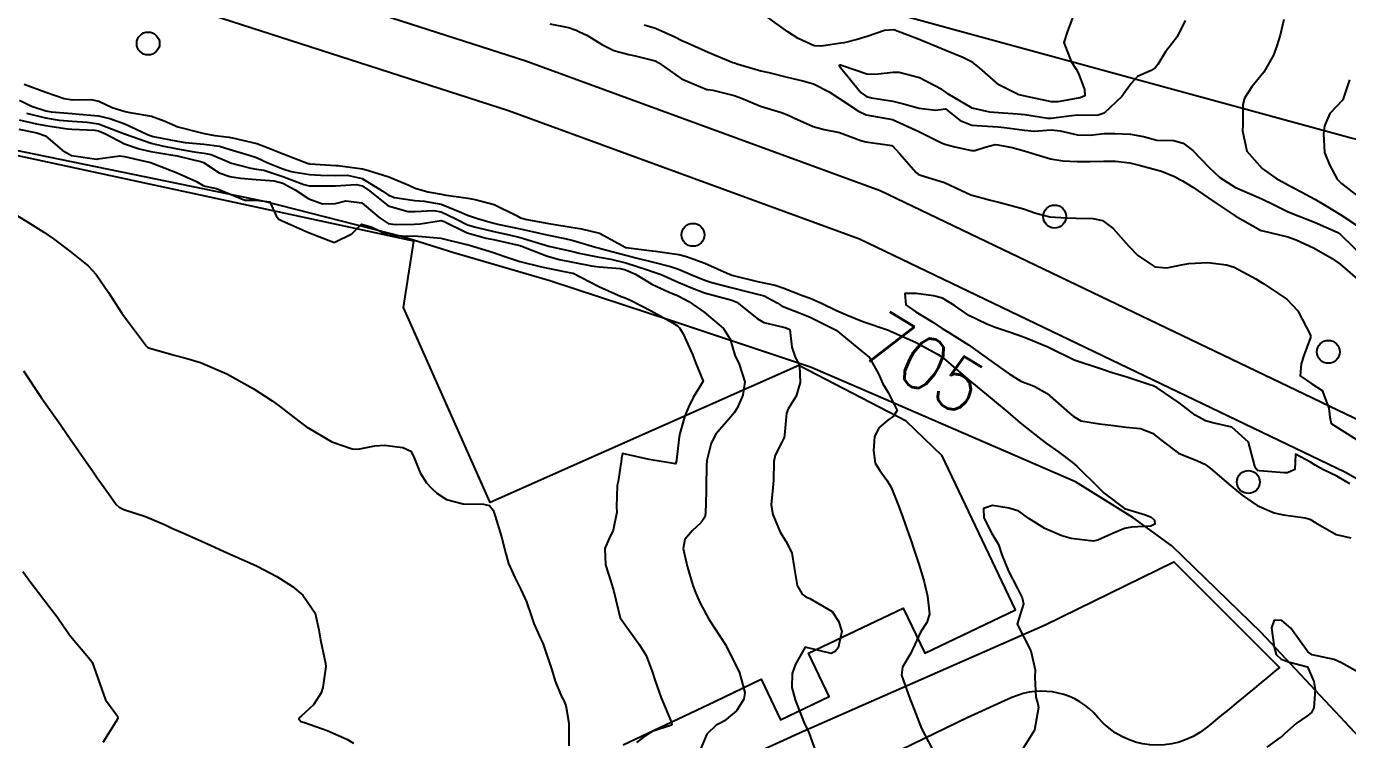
# Model space of a CAD drawing. Header units: metres. Extents: x 286371 to 293043, y 7462578 to 7466404.
# Drawn here: x 289646.5 to 289746.4, y 7464600.2 to 7464654.1 of the extents above; entities that cross this region are included whole.
import ezdxf
from ezdxf.enums import TextEntityAlignment as Align

# ---------------------------------------------------------------- set-up
doc = ezdxf.new("R2010")
doc.units = ezdxf.units.M
doc.header["$MEASUREMENT"] = 0
for name, color, linetype in [('Cotas', 45, 'Continuous'), ('Curvas de Nivel 1m', 11, 'Continuous'), ('Curvas de Nivel 5m', 15, 'Continuous'), ('Divisas', 45, 'Continuous'), ('Edificações', 30, 'Continuous'), ('Linha Férrea', 20, 'Continuous'), ('Postes', 20, 'Continuous'), ('Vias primárias', 230, 'Continuous')]:
    doc.layers.add(name, color=color, linetype=linetype)
doc.styles.add('Style-STANDARD', font='STANDARD.shx')

msp = doc.modelspace()

# ---------------------------------------------------------------- linework, layer by layer
at = {"layer": 'Curvas de Nivel 1m', "flags": 128}
for points, elevation in [([(289686.067, 7464654.315), (289687.487, 7464654.039), (289688.06, 7464653.822), (289688.317, 7464653.708), (289688.874, 7464653.442), (289690.043, 7464652.711), (289690.91, 7464652.28), (289692.033, 7464651.982), (289692.526, 7464651.879), (289694.026, 7464651.502), (289694.294, 7464651.35), (289696.006, 7464650.138), (289697.938, 7464649.352), (289697.995, 7464649.339), (289698.376, 7464649.289), (289699.989, 7464648.899), (289700.56, 7464648.682), (289701.977, 7464648.089), (289703.578, 7464647.602), (289703.968, 7464647.465), (289704.51, 7464647.196), (289705.955, 7464646.552), (289706.794, 7464646.319), (289707.948, 7464646.083), (289709.563, 7464645.497), (289709.938, 7464645.386), (289711.903, 7464645.107), (289711.924, 7464645.102), (289711.963, 7464645.084), (289712.489, 7464644.503), (289713.741, 7464643.057), (289713.892, 7464642.943), (289714.068, 7464642.875), (289715.883, 7464642.32), (289717.18, 7464641.699), (289717.87, 7464641.386), (289719.36, 7464640.972), (289719.863, 7464640.862), (289719.992, 7464640.832), (289721.855, 7464640.33), (289722.787, 7464639.983), (289723.846, 7464639.706), (289725.082, 7464639.649), (289725.845, 7464639.616), (289727.102, 7464639.599), (289727.843, 7464639.436), (289728.649, 7464638.832), (289729.814, 7464637.501), (289730.499, 7464636.804), (289731.791, 7464635.946), (289732.691, 7464635.871), (289733.794, 7464636.094), (289734.348, 7464636.194), (289735.797, 7464636.255), (289737.199, 7464636.101), (289737.792, 7464635.91), (289739.42, 7464635.019), (289739.776, 7464634.802), (289740.018, 7464634.651), (289741.757, 7464633.487), (289742.601, 7464632.612), (289743.542, 7464630.772), (289743.552, 7464630.597), (289743.043, 7464629.248), (289742.842, 7464628.607), (289742.758, 7464627.71), (289743.651, 7464627.082), (289744.427, 7464626.583), (289744.936, 7464625.263), (289745.016, 7464624.573), (289745.125, 7464624.092), (289745.602, 7464623.792), (289747.584, 7464622.534)], 704), ([(289693.194, 7464654.241), (289694.064, 7464653.99), (289695.502, 7464653.333), (289696.05, 7464653.059), (289696.518, 7464652.846), (289698.037, 7464652.17), (289699.899, 7464651.393), (289700.025, 7464651.351), (289700.307, 7464651.26), (289702.017, 7464650.766), (289702.618, 7464650.623), (289704.01, 7464650.271), (289705.194, 7464649.999), (289706.003, 7464649.77), (289707.182, 7464649.157), (289707.986, 7464648.632), (289709.401, 7464647.694), (289709.969, 7464647.439), (289711.964, 7464647.084), (289713.946, 7464646.164), (289715.627, 7464645.332), (289715.927, 7464645.208), (289716.665, 7464645.013), (289717.92, 7464644.728), (289718.185, 7464644.726), (289718.971, 7464644.979), (289719.72, 7464645.174), (289719.927, 7464645.168), (289720.998, 7464644.948), (289721.921, 7464644.706), (289722.238, 7464644.611), (289723.912, 7464644.106), (289724.844, 7464643.957), (289725.909, 7464643.895), (289726.88, 7464643.889), (289727.91, 7464643.922), (289728.821, 7464643.92), (289729.909, 7464643.805), (289730.701, 7464643.593), (289731.901, 7464643.269), (289732.298, 7464643.175), (289733.262, 7464642.757), (289733.677, 7464642.535), (289733.889, 7464642.429), (289734.653, 7464641.962), (289735.87, 7464641.137), (289736.5, 7464640.705), (289737.851, 7464639.797), (289739.777, 7464638.714), (289739.835, 7464638.687), (289739.961, 7464638.653), (289741.828, 7464638.197), (289742.458, 7464637.981), (289743.816, 7464637.361), (289745.191, 7464636.574), (289745.798, 7464636.128), (289747.646, 7464634.536)], 703), ([(289725.61, 7464654.874), (289725.187, 7464653.763), (289724.921, 7464652.891), (289725.46, 7464651.448), (289725.854, 7464650.877), (289726.009, 7464650.558), (289726.471, 7464649.345), (289726.485, 7464648.867), (289726.145, 7464648.708), (289725.981, 7464648.676), (289724.468, 7464648.406), (289723.977, 7464648.406), (289722.091, 7464648.824), (289721.983, 7464648.85), (289721.519, 7464648.941), (289719.999, 7464649.703), (289718.537, 7464650.987), (289718.03, 7464651.391), (289717.276, 7464651.765), (289716.043, 7464652.269), (289714.144, 7464653.053), (289714.055, 7464653.091), (289713.99, 7464653.12), (289712.065, 7464653.846), (289711.353, 7464653.807), (289710.058, 7464653.352), (289709.878, 7464653.296), (289709.303, 7464653.126), (289708.308, 7464652.883), (289708.05, 7464652.842), (289706.6, 7464652.611), (289706.046, 7464652.645), (289704.828, 7464653.193), (289704.062, 7464653.709), (289702.441, 7464654.866)], 703), ([(289734.071, 7464654.568), (289733.473, 7464653.333), (289733.059, 7464652.759), (289732.601, 7464652.2), (289732.021, 7464651.234), (289731.825, 7464650.969), (289731.52, 7464650.782), (289730.489, 7464650.315), (289729.999, 7464649.8), (289729.297, 7464648.818), (289727.965, 7464647.555), (289727.428, 7464647.386), (289725.962, 7464647.397), (289725.48, 7464647.362), (289723.958, 7464647.15), (289723.709, 7464647.157), (289721.961, 7464647.43), (289721.421, 7464647.483), (289719.963, 7464647.568), (289719.322, 7464647.619), (289717.973, 7464647.922), (289716.148, 7464649.022), (289715.996, 7464649.134), (289715.687, 7464649.341), (289714.012, 7464650.235), (289712.471, 7464650.623), (289712.017, 7464650.62), (289710.654, 7464650.465), (289710.015, 7464650.503), (289708.172, 7464651.142), (289708.025, 7464651.175), (289707.998, 7464651.172), (289707.931, 7464651.146), (289708.022, 7464651.012), (289709.572, 7464649.121), (289709.99, 7464648.818), (289710.387, 7464648.709), (289711.985, 7464648.457), (289712.786, 7464648.268), (289713.977, 7464647.927), (289715.212, 7464647.793), (289715.971, 7464647.889), (289717.078, 7464647.008), (289717.949, 7464646.65), (289718.324, 7464646.613), (289719.947, 7464646.518), (289720.429, 7464646.475), (289721.944, 7464646.281), (289722.662, 7464646.205), (289723.945, 7464646.283), (289724.628, 7464646.21), (289725.94, 7464645.909), (289726.897, 7464645.903), (289727.942, 7464646.02), (289728.756, 7464646.018), (289729.941, 7464645.958), (289730.943, 7464645.798), (289731.935, 7464645.524), (289733.204, 7464645.487), (289733.932, 7464645.295), (289734.671, 7464644.733), (289735.905, 7464643.446), (289736.711, 7464642.702), (289737.883, 7464641.947), (289738.765, 7464641.559), (289739.871, 7464641.088), (289740.749, 7464640.641), (289741.856, 7464640.108), (289742.702, 7464639.761), (289743.845, 7464639.308), (289745.564, 7464638.568), (289745.831, 7464638.387), (289747.72, 7464636.536)], 702), ([(289741.541, 7464654.632), (289741.247, 7464653.446), (289741.019, 7464652.64), (289740.75, 7464651.927), (289740.014, 7464650.654), (289739.121, 7464649.544), (289738.564, 7464648.676), (289738.447, 7464648.208), (289738.431, 7464646.677), (289738.409, 7464646.215), (289738.729, 7464644.672), (289739.905, 7464643.359), (289740.922, 7464642.639), (289741.886, 7464642.1), (289742.899, 7464641.589), (289743.871, 7464641.052), (289744.674, 7464640.582), (289745.854, 7464639.874), (289747.78, 7464638.59)], 701), ([(289645.981, 7464648.525), (289646.883, 7464648.081), (289647.969, 7464647.729), (289648.369, 7464647.657), (289649.966, 7464647.517), (289650.504, 7464647.488), (289651.964, 7464647.344), (289652.808, 7464647.145), (289653.956, 7464646.746), (289655.653, 7464645.949), (289655.942, 7464645.831), (289656.088, 7464645.796), (289657.927, 7464645.426), (289658.496, 7464645.336), (289659.924, 7464645.218), (289661.111, 7464645.05), (289661.919, 7464644.819), (289663.353, 7464644.383), (289663.91, 7464644.192), (289664.765, 7464643.802), (289665.897, 7464643.339), (289666.53, 7464643.139), (289667.892, 7464642.924), (289668.754, 7464642.879), (289669.891, 7464642.852), (289670.745, 7464642.858), (289671.888, 7464642.606), (289673.404, 7464641.671), (289673.869, 7464641.348), (289674.337, 7464641.187), (289675.864, 7464640.961), (289676.574, 7464640.913), (289677.86, 7464640.665), (289679.38, 7464640.053), (289679.848, 7464639.853), (289680.681, 7464639.562), (289681.839, 7464639.232), (289682.23, 7464639.147), (289683.834, 7464638.817), (289684.723, 7464638.609), (289685.827, 7464638.363), (289687.207, 7464638.08), (289687.821, 7464637.931), (289689.51, 7464637.429), (289689.813, 7464637.353), (289689.905, 7464637.33), (289691.805, 7464636.81), (289692.577, 7464636.608), (289693.798, 7464636.32), (289695.179, 7464635.957), (289695.791, 7464635.765), (289696.85, 7464635.318), (289697.768, 7464634.926), (289698.304, 7464634.759), (289699.76, 7464634.371), (289700.952, 7464634.061), (289701.754, 7464633.879), (289702.252, 7464633.735), (289703.244, 7464633.214), (289703.543, 7464633.011), (289703.74, 7464632.909), (289704.972, 7464632.429), (289705.728, 7464632.123), (289707.714, 7464631.144), (289709.69, 7464629.502), (289710.203, 7464629.107), (289710.906, 7464627.855), (289711.242, 7464627.091), (289711.644, 7464626.442), (289712.305, 7464625.074), (289712.044, 7464624.652), (289711.613, 7464624.339), (289710.922, 7464623.777), (289710.603, 7464623.099), (289710.519, 7464622.046), (289710.662, 7464621.102), (289710.994, 7464620.534), (289711.545, 7464619.82), (289711.808, 7464619.359), (289711.926, 7464619.087), (289712.391, 7464617.951), (289712.714, 7464617.07), (289712.918, 7464616.488), (289713.414, 7464615.065), (289713.472, 7464614.899), (289713.936, 7464613.54), (289714.087, 7464613.052), (289714.345, 7464612.131), (289714.597, 7464611.047), (289714.747, 7464609.681), (289714.559, 7464609.047), (289714.083, 7464608.334), (289713.49, 7464607.062), (289713.449, 7464606.956), (289713.339, 7464606.746), (289712.722, 7464605.675), (289712.65, 7464605.074), (289713.287, 7464603.237), (289713.362, 7464603.063), (289713.412, 7464602.933), (289714.144, 7464601.051), (289715.224, 7464599.034)], 706), ([(289645.958, 7464647.054), (289647.276, 7464646.753), (289647.953, 7464646.628), (289649.61, 7464646.379), (289649.949, 7464646.35), (289651.683, 7464646.273), (289651.947, 7464646.229), (289652.476, 7464645.996), (289653.929, 7464645.235), (289655.021, 7464644.859), (289655.918, 7464644.65), (289657.434, 7464644.401), (289657.91, 7464644.319), (289659.757, 7464643.887), (289659.903, 7464643.824), (289661.067, 7464643.036), (289661.888, 7464642.77), (289662.684, 7464642.637), (289663.885, 7464642.533), (289665.24, 7464642.438), (289665.881, 7464642.26), (289666.826, 7464641.77), (289667.864, 7464641.08), (289668.893, 7464640.705), (289669.859, 7464640.732), (289670.657, 7464640.917), (289671.86, 7464640.767), (289673.178, 7464639.674), (289673.837, 7464639.202), (289674.367, 7464639.126), (289675.837, 7464639.174), (289676.272, 7464639.194), (289677.842, 7464639.435), (289678.075, 7464639.366), (289679.828, 7464638.509), (289681.266, 7464638.109), (289681.821, 7464637.994), (289683.79, 7464637.539), (289683.814, 7464637.532), (289683.869, 7464637.514), (289685.803, 7464636.758), (289686.779, 7464636.49), (289687.797, 7464636.287), (289689.221, 7464636.004), (289689.792, 7464635.928), (289691.386, 7464635.805), (289691.789, 7464635.718), (289692.538, 7464635.383), (289693.769, 7464634.636), (289695.079, 7464634.023), (289695.752, 7464633.748), (289696.572, 7464633.322), (289697.732, 7464632.519), (289699.2, 7464631.282), (289699.702, 7464630.471), (289700.059, 7464629.269), (289700.363, 7464628.575), (289700.795, 7464627.257), (289700.664, 7464626.233), (289700.235, 7464625.265), (289699.988, 7464624.899), (289699.612, 7464624.46), (289699.065, 7464623.82), (289698.623, 7464623.289), (289698.259, 7464622.619), (289697.942, 7464621.299), (289697.915, 7464620.943), (289697.883, 7464619.299), (289697.871, 7464618.957), (289697.839, 7464617.299), (289697.78, 7464617.02), (289697.494, 7464616.622), (289696.818, 7464615.981), (289696.268, 7464615.323), (289696.154, 7464614.634), (289696.455, 7464613.319), (289696.885, 7464611.85), (289697.084, 7464611.309), (289697.403, 7464610.577), (289698.087, 7464609.294), (289699.355, 7464607.352), (289699.403, 7464607.274), (289699.477, 7464607.148), (289700.394, 7464605.258), (289700.796, 7464603.75), (289700.739, 7464603.253), (289700.171, 7464602.366), (289699.261, 7464601.609), (289699.045, 7464601.491), (289698.627, 7464601.284), (289697.932, 7464600.606), (289697.389, 7464599.302)], 708), ([(289646.509, 7464647.543), (289647.961, 7464647.195), (289648.986, 7464647.022), (289649.958, 7464646.937), (289651.091, 7464646.884), (289651.955, 7464646.737), (289653.917, 7464646.002), (289653.944, 7464645.989), (289653.986, 7464645.974), (289655.931, 7464645.277), (289656.778, 7464645.081), (289657.918, 7464644.869), (289659.185, 7464644.625), (289659.914, 7464644.539), (289660.471, 7464644.432), (289661.828, 7464643.846), (289661.88, 7464643.821), (289661.904, 7464643.81), (289663.46, 7464643.386), (289663.897, 7464643.328), (289664.456, 7464643.246), (289665.889, 7464642.779), (289667.478, 7464642.162), (289667.879, 7464642.065), (289669.559, 7464642.049), (289669.879, 7464642.06), (289671.42, 7464642.162), (289671.88, 7464642.068), (289672.444, 7464641.686), (289673.857, 7464640.552), (289675.365, 7464640.128), (289675.852, 7464640.132), (289677.266, 7464640.2), (289677.851, 7464640.096), (289678.907, 7464639.588), (289679.837, 7464639.122), (289680.474, 7464638.926), (289681.83, 7464638.615), (289682.995, 7464638.359), (289683.824, 7464638.152), (289685.737, 7464637.564), (289685.815, 7464637.542), (289686.079, 7464637.48), (289687.809, 7464637.085), (289688.274, 7464636.98), (289689.803, 7464636.672), (289690.685, 7464636.527), (289691.797, 7464636.248), (289693.459, 7464635.7), (289693.788, 7464635.597), (289694.471, 7464635.354), (289695.773, 7464634.784), (289696.718, 7464634.367), (289697.754, 7464633.983), (289699.537, 7464633.487), (289699.746, 7464633.436), (289700.2, 7464633.268), (289701.726, 7464632.036), (289702.229, 7464631.742), (289703.717, 7464631.381), (289703.857, 7464631.352), (289704.208, 7464631.205), (289704.361, 7464629.868), (289704.589, 7464629.196), (289704.942, 7464628.458), (289704.972, 7464627.195), (289704.674, 7464626.164), (289704.078, 7464625.208), (289703.95, 7464624.879), (289703.799, 7464623.211), (289703.764, 7464623.04), (289703.585, 7464622.623), (289703.085, 7464621.708), (289702.998, 7464621.223), (289702.975, 7464619.79), (289702.928, 7464619.224), (289702.801, 7464617.939), (289702.917, 7464617.223), (289703.484, 7464615.893), (289703.892, 7464615.208), (289704.352, 7464614.31), (289704.528, 7464613.198), (289704.76, 7464611.858), (289705.141, 7464611.189), (289705.411, 7464610.991), (289705.724, 7464610.866), (289707.395, 7464609.877), (289707.879, 7464609.147), (289708.135, 7464608.377), (289707.855, 7464607.147), (289707.628, 7464606.862), (289707.337, 7464606.704), (289705.354, 7464607.184), (289704.626, 7464605.897), (289704.371, 7464605.199), (289704.358, 7464604.139), (289704.608, 7464603.195), (289705.259, 7464601.524), (289705.423, 7464601.182), (289705.606, 7464600.822), (289706.188, 7464599.17)], 707), ([(289645.948, 7464646.335), (289647.307, 7464646.074), (289647.941, 7464645.837), (289649.204, 7464644.766), (289649.919, 7464644.353), (289651.839, 7464644.082), (289651.915, 7464644.09), (289653.563, 7464644.328), (289653.91, 7464644.266), (289655.336, 7464643.953), (289655.902, 7464643.822), (289656.095, 7464643.748), (289657.891, 7464643.046), (289659.374, 7464642.4), (289659.877, 7464642.083), (289660.025, 7464642.03), (289660.869, 7464641.87), (289661.868, 7464641.466), (289663.011, 7464640.981), (289663.862, 7464640.987), (289664.913, 7464640.856), (289665.384, 7464639.794), (289665.58, 7464639.529), (289665.838, 7464639.412), (289666.477, 7464639.132), (289667.826, 7464638.54), (289669.728, 7464637.813), (289669.815, 7464637.814), (289671.106, 7464638.424), (289671.836, 7464639.162), (289672.56, 7464638.957), (289673.825, 7464638.363), (289675.215, 7464638.252), (289675.824, 7464638.272), (289677.276, 7464638.159), (289677.821, 7464638.096), (289679.759, 7464637.631), (289679.815, 7464637.616), (289679.989, 7464637.572), (289681.806, 7464637.009), (289682.601, 7464636.733), (289683.796, 7464636.335), (289685.328, 7464635.954), (289685.79, 7464635.856), (289687.773, 7464635.466), (289687.819, 7464635.454), (289689.77, 7464634.455), (289691.458, 7464633.7), (289691.757, 7464633.587), (289692.221, 7464633.387), (289693.733, 7464632.601), (289695.318, 7464631.742), (289695.716, 7464631.479), (289695.865, 7464631.332), (289696.154, 7464630.881), (289696.837, 7464629.317), (289697.079, 7464628.717), (289697.654, 7464627.304), (289696.89, 7464626.06), (289696.533, 7464625.321), (289696.261, 7464624.678), (289695.882, 7464623.33), (289695.844, 7464623.077), (289695.637, 7464621.333), (289695.628, 7464621.268), (289695.56, 7464621.051), (289693.564, 7464621.364), (289691.57, 7464621.823), (289691.49, 7464621.47), (289691.481, 7464621.396), (289691.224, 7464619.714), (289691.145, 7464619.4), (289691.116, 7464617.794), (289691.121, 7464617.4), (289690.863, 7464616.024), (289690.553, 7464615.408), (289690.217, 7464614.659), (289690.269, 7464613.412), (289690.669, 7464612.162), (289690.898, 7464611.402), (289691.384, 7464609.394), (289692.852, 7464607.372), (289693.342, 7464606.549), (289693.801, 7464605.357), (289694.026, 7464604.641), (289694.48, 7464603.347), (289695.267, 7464601.499), (289695.285, 7464601.334), (289695.281, 7464601.317), (289695.263, 7464601.297), (289693.806, 7464600.804), (289693.25, 7464600.453), (289692.623, 7464599.994)], 709), ([(289746.521, 7464619.537), (289745.547, 7464620.123), (289744.529, 7464620.59), (289743.909, 7464620.947), (289743.563, 7464621.177), (289742.418, 7464621.776), (289742.361, 7464620.622), (289741.808, 7464620.372), (289741.55, 7464620.377), (289739.7, 7464620.514), (289739.552, 7464620.545), (289739.434, 7464620.666), (289739.349, 7464620.876), (289738.857, 7464622.675), (289737.601, 7464623.83), (289736.183, 7464624.138), (289735.608, 7464624.295), (289734.823, 7464624.736), (289733.638, 7464625.664), (289731.952, 7464626.78), (289731.656, 7464626.933), (289731.417, 7464627.028), (289729.666, 7464627.606), (289728.57, 7464627.932), (289727.675, 7464628.228), (289725.684, 7464628.874), (289723.699, 7464629.869), (289722.126, 7464630.51), (289721.71, 7464630.663), (289720.926, 7464630.946), (289719.72, 7464631.363), (289719.101, 7464631.596), (289717.733, 7464632.265), (289716.643, 7464633.011), (289715.752, 7464633.566), (289715.055, 7464633.735), (289713.757, 7464633.913), (289712.894, 7464633.93), (289712.962, 7464633.066), (289713.736, 7464632.54), (289715, 7464631.761), (289715.718, 7464631.277), (289716.136, 7464631.018), (289717.7, 7464630.031), (289719.217, 7464628.971), (289719.679, 7464628.633), (289720.774, 7464627.842), (289721.66, 7464627.3), (289722.665, 7464626.919), (289723.646, 7464626.368), (289725.338, 7464624.879), (289725.621, 7464624.642), (289726.192, 7464624.289), (289727.612, 7464624.06), (289728.461, 7464623.982), (289729.609, 7464623.82), (289730.693, 7464623.713), (289731.603, 7464623.371), (289732.343, 7464622.773), (289733.571, 7464621.859), (289735.011, 7464621.284), (289735.559, 7464621.034), (289735.974, 7464620.718), (289737.534, 7464619.388), (289738.38, 7464618.682), (289739.513, 7464617.899), (289740.797, 7464617.353), (289741.502, 7464617.182), (289743.156, 7464616.953), (289743.498, 7464616.876), (289743.948, 7464616.598), (289745.481, 7464615.702), (289746.593, 7464615.442)], 704), ([(289646.294, 7464628.085), (289647.634, 7464626.064), (289649.063, 7464624.043), (289649.592, 7464623.264), (289650.436, 7464622.022), (289651.551, 7464620.437), (289651.861, 7464620), (289652.719, 7464618.794), (289653.303, 7464617.978), (289653.511, 7464617.772), (289653.873, 7464617.604), (289655.501, 7464617.067), (289656.99, 7464616.423), (289657.488, 7464616.192), (289658.153, 7464615.904), (289659.476, 7464615.333), (289660.464, 7464614.869), (289661.455, 7464614.408), (289662.775, 7464613.834), (289663.44, 7464613.547), (289663.938, 7464613.316), (289665.425, 7464612.526), (289666.628, 7464611.776), (289667.404, 7464611.125), (289668.341, 7464609.75), (289668.621, 7464608.489), (289668.747, 7464607.744), (289669.115, 7464605.95), (289669.131, 7464605.737), (289668.899, 7464604.142), (289668.775, 7464603.742), (289668.207, 7464602.824), (289667.267, 7464601.971), (289667.151, 7464601.881), (289667.089, 7464601.767), (289667.261, 7464601.581), (289667.532, 7464601.489), (289669.251, 7464600.882), (289670.714, 7464600.24), (289671.237, 7464599.923)], 711), ([(289646.248, 7464612.9), (289646.855, 7464612.076), (289647.103, 7464611.755), (289647.413, 7464611.325), (289648.374, 7464610.05), (289648.83, 7464609.49), (289649.374, 7464608.701), (289649.85, 7464608.027), (289651.329, 7464606.245), (289651.492, 7464606.002), (289651.617, 7464605.702), (289652.199, 7464603.991), (289652.494, 7464603.202), (289653.267, 7464602.155), (289653.399, 7464601.972), (289653.412, 7464601.822), (289653.258, 7464601.546), (289652.281, 7464599.994)], 712), ([(289747.324, 7464605.19), (289745.886, 7464606.016), (289745.339, 7464606.25), (289743.674, 7464606.599), (289743.347, 7464606.833), (289742.062, 7464608.624), (289741.383, 7464609.21), (289740.8, 7464609.226), (289740.605, 7464608.646), (289740.801, 7464607.194), (289740.965, 7464606.64), (289741.339, 7464606.29), (289741.883, 7464606.08), (289743.331, 7464605.708), (289743.814, 7464604.597), (289743.909, 7464603.991), (289743.799, 7464602.597), (289743.632, 7464602.246), (289743.275, 7464601.97), (289742.472, 7464601.411), (289741.581, 7464600.63), (289741.411, 7464600.473), (289741.25, 7464600.35), (289740.259, 7464599.629)], 704)]:
    msp.add_lwpolyline(points, dxfattribs=dict(at, elevation=elevation))
at = {"layer": 'Curvas de Nivel 5m', "flags": 128}
for points, elevation in [([(289746.491, 7464650.073), (289745.984, 7464648.564), (289745.011, 7464647.536), (289744.606, 7464646.585), (289744.528, 7464646.003), (289744.599, 7464644.584), (289744.976, 7464643.644), (289745.57, 7464642.569), (289745.889, 7464642.238), (289747.158, 7464641.262)], 700), ([(289646.331, 7464649.758), (289647.99, 7464649.139), (289649.354, 7464648.673), (289649.982, 7464648.559), (289651.404, 7464648.592), (289651.981, 7464648.449), (289652.979, 7464647.989), (289653.97, 7464647.676), (289654.337, 7464647.6), (289655.965, 7464647.325), (289656.922, 7464646.963), (289657.946, 7464646.525), (289659.754, 7464646.071), (289659.937, 7464646.021), (289660.74, 7464645.868), (289661.835, 7464645.749), (289661.932, 7464645.727), (289662.085, 7464645.689), (289663.926, 7464645.266), (289664.778, 7464644.944), (289665.915, 7464644.487), (289667.797, 7464643.756), (289667.904, 7464643.737), (289667.923, 7464643.735), (289669.902, 7464643.594), (289670.036, 7464643.588), (289671.899, 7464643.339), (289672.354, 7464643.231), (289673.89, 7464642.744), (289675.414, 7464642.109), (289675.878, 7464641.895), (289676.844, 7464641.62), (289677.871, 7464641.423), (289678.081, 7464641.391), (289679.867, 7464641.117), (289680.413, 7464641.019), (289681.861, 7464640.649), (289683.545, 7464639.823), (289683.846, 7464639.643), (289684.325, 7464639.507), (289685.84, 7464639.235), (289686.131, 7464639.188), (289687.836, 7464638.91), (289688.464, 7464638.816), (289689.83, 7464638.479), (289691.814, 7464637.394), (289693.811, 7464637.146), (289694.056, 7464637.116), (289695.807, 7464636.868), (289696.403, 7464636.725), (289697.792, 7464636.224), (289699.682, 7464635.37), (289699.775, 7464635.333), (289699.816, 7464635.315), (289699.931, 7464635.272), (289701.768, 7464634.837), (289703.092, 7464634.546), (289703.761, 7464634.325), (289705.168, 7464633.768), (289705.75, 7464633.562), (289706.657, 7464633.161), (289707.737, 7464632.647), (289708.606, 7464632.257), (289709.725, 7464631.814), (289711.658, 7464631.142), (289711.715, 7464631.124), (289711.814, 7464631.083), (289713.702, 7464630.249), (289715.415, 7464629.301), (289715.686, 7464629.128), (289715.825, 7464629.022), (289717.661, 7464627.445), (289718.203, 7464626.986), (289719.637, 7464625.803), (289720.673, 7464624.949), (289721.612, 7464624.137), (289723.169, 7464622.911), (289723.589, 7464622.595), (289724.54, 7464621.93), (289725.568, 7464621.142), (289725.881, 7464620.87), (289727.532, 7464619.258), (289727.963, 7464618.838), (289729.507, 7464617.664), (289731.088, 7464617.203), (289731.498, 7464617.018), (289731.754, 7464616.781), (289731.781, 7464616.489), (289731.487, 7464616.332), (289730.022, 7464616.271), (289729.484, 7464616.152), (289728.549, 7464615.758), (289727.47, 7464615.266), (289727.117, 7464615.202), (289725.472, 7464615.395), (289724.753, 7464615.608), (289723.483, 7464616.155), (289722.277, 7464616.923), (289721.512, 7464617.477), (289720.772, 7464617.689), (289719.518, 7464617.889), (289718.828, 7464617.661), (289718.877, 7464616.974), (289719.48, 7464615.784), (289719.97, 7464614.957), (289720.234, 7464614.171), (289720.732, 7464612.945), (289721.414, 7464611.63), (289721.768, 7464610.929), (289721.86, 7464610.465), (289721.374, 7464608.934), (289722.422, 7464606.918), (289722.75, 7464605.486), (289722.722, 7464604.913), (289722.797, 7464603.406), (289722.946, 7464602.91), (289722.996, 7464602.627), (289722.698, 7464600.916), (289721.802, 7464599.503)], 705), ([(289645.848, 7464639.792), (289646.549, 7464639.375), (289647.821, 7464638.558), (289648.547, 7464638.053), (289649.801, 7464637.134), (289651.185, 7464636.013), (289651.774, 7464635.367), (289652.701, 7464633.99), (289653.731, 7464632.447), (289654.068, 7464631.969), (289655.202, 7464630.452), (289655.588, 7464629.946), (289655.693, 7464629.847), (289655.849, 7464629.784), (289657.684, 7464629.266), (289658.547, 7464629.036), (289659.676, 7464628.7), (289661.664, 7464627.854), (289663.648, 7464626.745), (289665.09, 7464625.803), (289665.628, 7464625.407), (289667.106, 7464624.278), (289667.606, 7464623.905), (289667.81, 7464623.761), (289669.589, 7464622.7), (289671.117, 7464622.175), (289671.581, 7464622.167), (289672.852, 7464622.412), (289673.58, 7464622.455), (289674.952, 7464622.272), (289675.571, 7464621.995), (289675.754, 7464621.632), (289676.277, 7464620.362), (289676.75, 7464619.62), (289677.118, 7464619.202), (289677.522, 7464618.829), (289678.261, 7464618.346), (289679.511, 7464618.029), (289681.058, 7464618.005), (289681.509, 7464617.892), (289681.771, 7464617.54), (289681.942, 7464617.093), (289682.423, 7464615.53), (289682.746, 7464614.234), (289682.945, 7464613.522), (289683.428, 7464612.451), (289683.903, 7464611.507), (289684.298, 7464610.604), (289684.678, 7464609.495), (289684.846, 7464608.965), (289685.36, 7464607.851), (289685.531, 7464607.482), (289685.649, 7464607.18), (289686.212, 7464605.471), (289686.459, 7464604.619), (289686.955, 7464603.461), (289687.078, 7464603.246), (289687.284, 7464602.779), (289687.502, 7464601.451), (289687.506, 7464599.727)], 710)]:
    msp.add_lwpolyline(points, dxfattribs=dict(at, elevation=elevation))
at = {"layer": 'Divisas'}
msp.add_lwpolyline([(289761.916, 7464588.398), (289749.923, 7464601.21), (289748.036, 7464599.529), (289739.816, 7464608.306), (289733.075, 7464614.842), (289730.117, 7464616.982), (289725.782, 7464619.681), (289710.513, 7464626.323), (289705.757, 7464628.345), (289695.329, 7464631.827), (289686.057, 7464634.881), (289678.81, 7464636.988), (289674.965, 7464638.217), (289664.5, 7464640.882), (289636.297, 7464646.669)], dxfattribs=at)
at = {"layer": 'Edificações'}
msp.add_lwpolyline([(289691.609, 7464599.798), (289698.525, 7464603.093), (289702.025, 7464604.76), (289703.487, 7464601.69), (289707.184, 7464603.451), (289705.619, 7464606.736), (289712.773, 7464610.143), (289714.395, 7464606.737), (289721.252, 7464610.003), (289715.71, 7464621.639), (289713.001, 7464624.28), (289704.895, 7464628.487), (289690.361, 7464622.036), (289681.545, 7464618.124), (289675, 7464632.872), (289675.781, 7464637.885), (289636.154, 7464646.43)], dxfattribs=at)
at = {"layer": 'Linha Férrea'}
for points in [[(289632.42, 7464665.769), (289660.076, 7464659.292), (289684.242, 7464651.507), (289711.028, 7464641.71), (289748.053, 7464623.935), (289760.925, 7464616.616), (289784.048, 7464601.616), (289803.236, 7464587.127)], [(289781.752, 7464598.338), (289758.847, 7464613.197), (289746.196, 7464620.389), (289709.472, 7464638.02), (289682.941, 7464647.724), (289659.005, 7464655.435), (289631.623, 7464661.847)]]:
    msp.add_lwpolyline(points, dxfattribs=at)
at = {"layer": 'Postes'}
for centre in [(289655.708, 7464652.821), (289724.214, 7464639.739), (289696.885, 7464638.358), (289744.899, 7464629.511), (289738.855, 7464619.672)]:
    msp.add_circle(centre, 0.866, dxfattribs=at)
at = {"layer": 'Vias primárias'}
for points in [[(289861.437, 7464584.412, 0.175164), (289846.929, 7464609.831, 0.106816), (289811.104, 7464629.056, 0.013849), (289746.617, 7464645.66), (289685.325, 7464662.421), (289681.475, 7464663.46, -0.197352), (289667.32, 7464679.31), (289660.261, 7464694.729), (289629.82, 7464763.102)], [(289643.623, 7464572.833), (289658.632, 7464579.418), (289667.127, 7464583.115), (289679.637, 7464588.836), (289688.079, 7464593.024), (289705.171, 7464600.82), (289723.504, 7464608.864), (289733.212, 7464613.635), (289741.204, 7464605.656, -0.003239), (289735.665, 7464601.092, -0.410244), (289727.492, 7464601.878, 0.336264), (289720.982, 7464603.373), (289717.608, 7464601.854), (289712.663, 7464599.442), (289646.235, 7464567.046, 0.404784)]]:
    msp.add_lwpolyline(points, format="xyb", dxfattribs=at)

# ---------------------------------------------------------------- texts
at = {"layer": 'Cotas', "style": 'Style-STANDARD'}
msp.add_text('705', height=4, rotation=328.9306, dxfattribs=at).set_placement((289714.344, 7464628.644, 705), align=Align.MIDDLE_CENTER)

doc.saveas('drawing.dxf')
